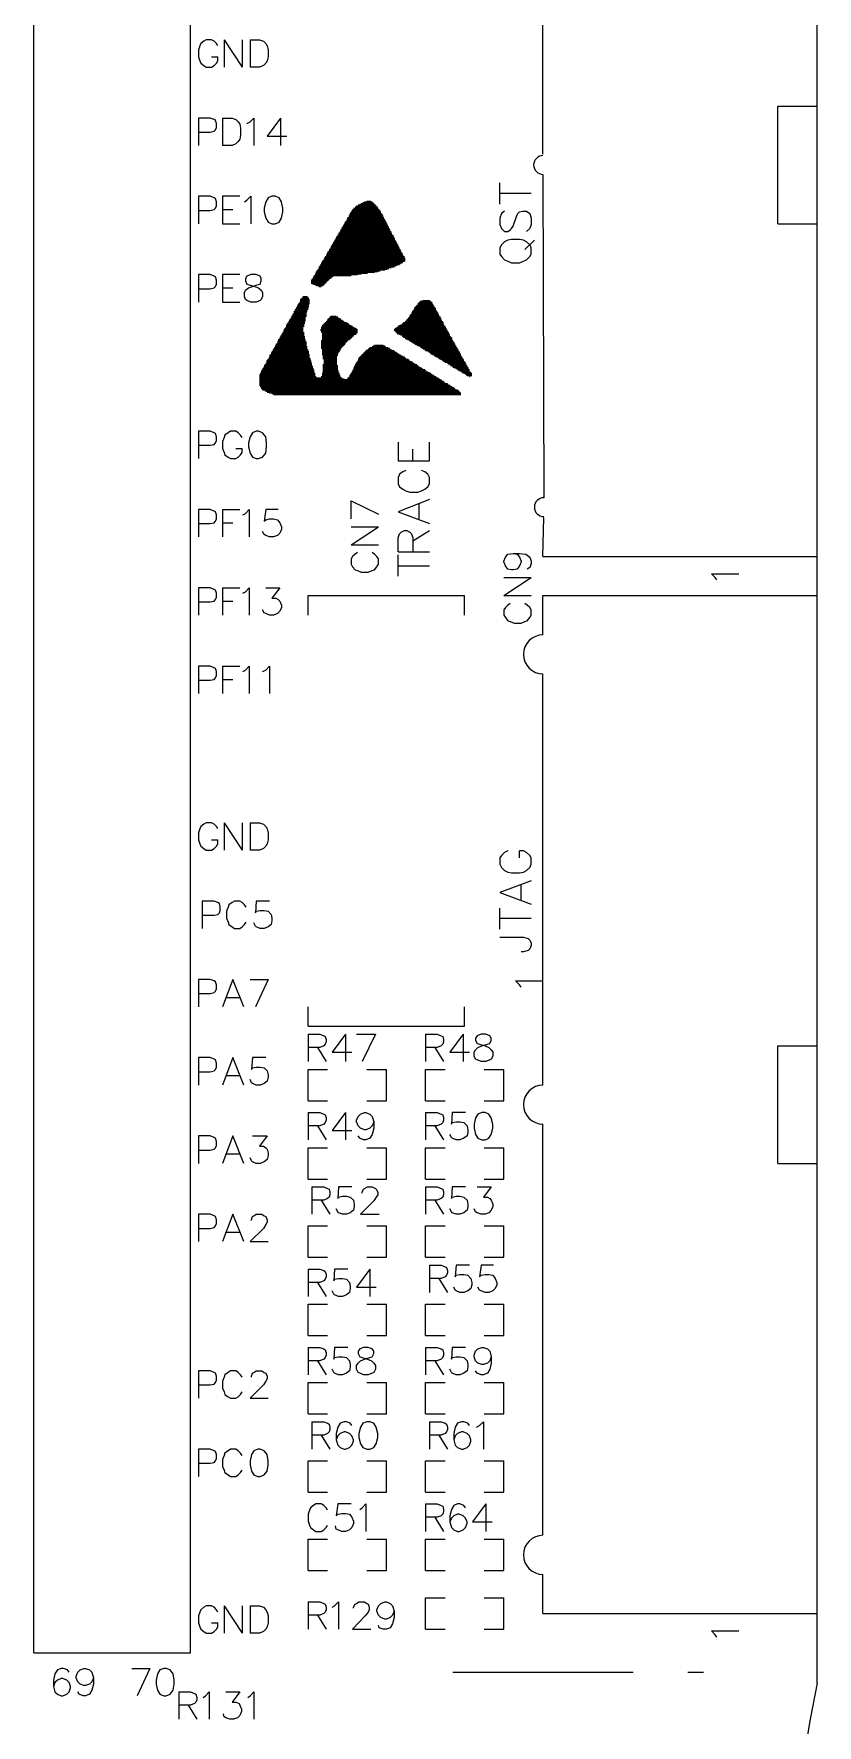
# Model space of a CAD drawing. Extents: x -0.24 to 4.91, y -0.23 to 6.58.
# Drawn here: x 3.275 to 4.275, y 2.308 to 4.467 of the extents above; entities that cross this region are included whole.
import ezdxf

# ---------------------------------------------------------------- set-up
doc = ezdxf.new("R2010")
doc.units = 0
doc.layers.add('mb672d', color=1, linetype='CONTINUOUS')

msp = doc.modelspace()

# ---------------------------------------------------------------- linework, layer by layer
at = {"layer": 'mb672d', "color": 5}
for points in [[(4.275, 2.361), (4.275, 6.575)], [(3.275, 2.4), (3.275, 5.9)], [(3.275, 2.4), (3.475, 2.4), (3.475, 5.9)], [(4.275, 4.375), (4.275, 4.8)], [(3.925, 4.314), (3.925, 4.726)], [(3.51, 4.452), (3.508, 4.455), (3.505, 4.458), (3.502, 4.46), (3.495, 4.46), (3.492, 4.458), (3.488, 4.455), (3.487, 4.452), (3.485, 4.447), (3.485, 4.438), (3.487, 4.433), (3.488, 4.43), (3.492, 4.427), (3.495, 4.425), (3.502, 4.425), (3.505, 4.427), (3.508, 4.43), (3.51, 4.433), (3.51, 4.438)], [(3.518, 4.46), (3.518, 4.425)], [(3.518, 4.46), (3.541, 4.425)], [(3.541, 4.46), (3.541, 4.425)], [(3.551, 4.46), (3.551, 4.425)], [(3.551, 4.46), (3.563, 4.46), (3.568, 4.458), (3.571, 4.455), (3.573, 4.452), (3.574, 4.447), (3.574, 4.438), (3.573, 4.433), (3.571, 4.43), (3.568, 4.427), (3.563, 4.425), (3.551, 4.425)], [(3.502, 4.438), (3.51, 4.438)], [(4.225, 4.375), (4.275, 4.375)], [(4.225, 4.225), (4.225, 4.375)], [(4.275, 4.225), (4.275, 4.375)], [(3.485, 4.342), (3.5, 4.342), (3.505, 4.343), (3.507, 4.345), (3.508, 4.348), (3.508, 4.353), (3.507, 4.357), (3.505, 4.358), (3.5, 4.36), (3.485, 4.36), (3.485, 4.325)], [(3.516, 4.36), (3.516, 4.325)], [(3.516, 4.36), (3.528, 4.36), (3.533, 4.358), (3.536, 4.355), (3.538, 4.352), (3.539, 4.347), (3.539, 4.338), (3.538, 4.333), (3.536, 4.33), (3.533, 4.327), (3.528, 4.325), (3.516, 4.325)], [(3.547, 4.353), (3.551, 4.355), (3.556, 4.36), (3.556, 4.325)], [(3.59, 4.36), (3.573, 4.337), (3.598, 4.337)], [(3.59, 4.36), (3.59, 4.325)], [(3.87, 4.25), (3.87, 4.277)], [(3.925, 4.288), (3.926, 3.875)], [(3.485, 4.242), (3.5, 4.242), (3.505, 4.243), (3.507, 4.245), (3.508, 4.248), (3.508, 4.253), (3.507, 4.257), (3.505, 4.258), (3.5, 4.26), (3.485, 4.26), (3.485, 4.225)], [(3.538, 4.26), (3.516, 4.26), (3.516, 4.225), (3.538, 4.225)], [(3.544, 4.253), (3.547, 4.255), (3.552, 4.26), (3.552, 4.225)], [(3.579, 4.26), (3.574, 4.258), (3.571, 4.253), (3.569, 4.245), (3.569, 4.24), (3.571, 4.232), (3.574, 4.227), (3.579, 4.225), (3.583, 4.225), (3.588, 4.227), (3.591, 4.232), (3.593, 4.24), (3.593, 4.245), (3.591, 4.253), (3.588, 4.258), (3.583, 4.26), (3.579, 4.26)], [(3.87, 4.264), (3.91, 4.264)], [(3.516, 4.243), (3.529, 4.243)], [(3.677, 4.235), (3.721, 4.235)], [(3.677, 4.234), (3.721, 4.234)], [(3.678, 4.237), (3.72, 4.237)], [(3.678, 4.236), (3.72, 4.236)], [(3.679, 4.239), (3.718, 4.239)], [(3.679, 4.238), (3.719, 4.238)], [(3.68, 4.24), (3.718, 4.24)], [(3.681, 4.242), (3.717, 4.242)], [(3.681, 4.241), (3.717, 4.241)], [(3.682, 4.243), (3.716, 4.243)], [(3.683, 4.245), (3.714, 4.245)], [(3.683, 4.244), (3.715, 4.244)], [(3.685, 4.246), (3.714, 4.246)], [(3.686, 4.247), (3.713, 4.247)], [(3.687, 4.248), (3.712, 4.248)], [(3.689, 4.249), (3.711, 4.249)], [(3.691, 4.25), (3.71, 4.25)], [(3.693, 4.251), (3.709, 4.251)], [(3.695, 4.252), (3.708, 4.252)], [(3.697, 4.253), (3.707, 4.253)], [(3.7, 4.254), (3.705, 4.254)], [(3.876, 4.241), (3.872, 4.238), (3.87, 4.232), (3.87, 4.224), (3.872, 4.219), (3.876, 4.215), (3.88, 4.215), (3.883, 4.217), (3.885, 4.219), (3.887, 4.222), (3.891, 4.234), (3.893, 4.238), (3.895, 4.24), (3.899, 4.241), (3.904, 4.241), (3.908, 4.238), (3.91, 4.232), (3.91, 4.224), (3.908, 4.219), (3.904, 4.215)], [(3.664, 4.213), (3.732, 4.213)], [(3.664, 4.212), (3.732, 4.212)], [(3.665, 4.214), (3.731, 4.214)], [(3.666, 4.216), (3.73, 4.216)], [(3.666, 4.215), (3.731, 4.215)], [(3.667, 4.218), (3.729, 4.218)], [(3.667, 4.217), (3.73, 4.217)], [(3.668, 4.22), (3.728, 4.22)], [(3.668, 4.219), (3.729, 4.219)], [(3.669, 4.221), (3.728, 4.221)], [(3.67, 4.223), (3.727, 4.223)], [(3.67, 4.222), (3.727, 4.222)], [(3.671, 4.225), (3.726, 4.225)], [(3.671, 4.224), (3.726, 4.224)], [(3.672, 4.227), (3.725, 4.227)], [(3.672, 4.226), (3.725, 4.226)], [(3.673, 4.228), (3.724, 4.228)], [(3.674, 4.23), (3.723, 4.23)], [(3.674, 4.229), (3.724, 4.229)], [(3.675, 4.232), (3.722, 4.232)], [(3.675, 4.231), (3.723, 4.231)], [(3.676, 4.233), (3.722, 4.233)], [(3.925, 3.8), (4.275, 3.8), (4.275, 4.225)], [(4.225, 4.225), (4.275, 4.225)], [(3.652, 4.192), (3.743, 4.192)], [(3.652, 4.191), (3.743, 4.191)], [(3.653, 4.193), (3.742, 4.193)], [(3.654, 4.196), (3.741, 4.196)], [(3.654, 4.195), (3.741, 4.195)], [(3.654, 4.194), (3.742, 4.194)], [(3.655, 4.197), (3.74, 4.197)], [(3.656, 4.199), (3.739, 4.199)], [(3.656, 4.198), (3.74, 4.198)], [(3.657, 4.201), (3.738, 4.201)], [(3.657, 4.2), (3.739, 4.2)], [(3.658, 4.202), (3.738, 4.202)], [(3.659, 4.204), (3.736, 4.204)], [(3.659, 4.203), (3.737, 4.203)], [(3.66, 4.206), (3.736, 4.206)], [(3.66, 4.205), (3.736, 4.205)], [(3.661, 4.208), (3.735, 4.208)], [(3.661, 4.207), (3.735, 4.207)], [(3.662, 4.209), (3.734, 4.209)], [(3.663, 4.211), (3.733, 4.211)], [(3.663, 4.21), (3.734, 4.21)], [(3.87, 4.186), (3.872, 4.183), (3.876, 4.179), (3.88, 4.177), (3.885, 4.175), (3.895, 4.175), (3.9, 4.177), (3.904, 4.179), (3.908, 4.183), (3.91, 4.186), (3.91, 4.194), (3.908, 4.198), (3.904, 4.202), (3.9, 4.204), (3.895, 4.205), (3.885, 4.205), (3.88, 4.204), (3.876, 4.202), (3.872, 4.198), (3.87, 4.194), (3.87, 4.186)], [(3.902, 4.192), (3.914, 4.204)], [(3.639, 4.17), (3.735, 4.17)], [(3.639, 4.169), (3.731, 4.169)], [(3.64, 4.171), (3.737, 4.171)], [(3.641, 4.173), (3.742, 4.173)], [(3.641, 4.172), (3.739, 4.172)], [(3.642, 4.175), (3.745, 4.175)], [(3.642, 4.174), (3.743, 4.174)], [(3.643, 4.177), (3.748, 4.177)], [(3.643, 4.176), (3.746, 4.176)], [(3.644, 4.178), (3.749, 4.178)], [(3.645, 4.18), (3.749, 4.18)], [(3.645, 4.179), (3.749, 4.179)], [(3.646, 4.182), (3.748, 4.182)], [(3.646, 4.181), (3.749, 4.181)], [(3.647, 4.183), (3.748, 4.183)], [(3.648, 4.185), (3.746, 4.185)], [(3.648, 4.184), (3.747, 4.184)], [(3.649, 4.187), (3.745, 4.187)], [(3.649, 4.186), (3.746, 4.186)], [(3.65, 4.189), (3.744, 4.189)], [(3.65, 4.188), (3.745, 4.188)], [(3.651, 4.19), (3.744, 4.19)], [(3.485, 4.142), (3.5, 4.142), (3.505, 4.143), (3.507, 4.145), (3.508, 4.148), (3.508, 4.153), (3.507, 4.157), (3.505, 4.158), (3.5, 4.16), (3.485, 4.16), (3.485, 4.125)], [(3.538, 4.16), (3.516, 4.16), (3.516, 4.125), (3.538, 4.125)], [(3.552, 4.16), (3.547, 4.158), (3.545, 4.155), (3.545, 4.152), (3.547, 4.148), (3.55, 4.147), (3.557, 4.145), (3.562, 4.143), (3.565, 4.14), (3.567, 4.137), (3.567, 4.132), (3.565, 4.128), (3.564, 4.127), (3.559, 4.125), (3.552, 4.125), (3.547, 4.127), (3.545, 4.128), (3.544, 4.132), (3.544, 4.137), (3.545, 4.14), (3.549, 4.143), (3.554, 4.145), (3.56, 4.147), (3.564, 4.148), (3.565, 4.152), (3.565, 4.155), (3.564, 4.158), (3.559, 4.16), (3.552, 4.16)], [(3.629, 4.153), (3.651, 4.153)], [(3.629, 4.152), (3.65, 4.152)], [(3.629, 4.151), (3.649, 4.151)], [(3.629, 4.15), (3.648, 4.15)], [(3.629, 4.149), (3.647, 4.149)], [(3.63, 4.154), (3.652, 4.154)], [(3.631, 4.156), (3.655, 4.156)], [(3.631, 4.155), (3.653, 4.155)], [(3.631, 4.148), (3.646, 4.148)], [(3.632, 4.158), (3.657, 4.158)], [(3.632, 4.157), (3.656, 4.157)], [(3.633, 4.159), (3.68, 4.159)], [(3.634, 4.161), (3.693, 4.161)], [(3.634, 4.16), (3.688, 4.16)], [(3.635, 4.163), (3.71, 4.163)], [(3.635, 4.162), (3.701, 4.162)], [(3.636, 4.165), (3.717, 4.165)], [(3.636, 4.164), (3.714, 4.164)], [(3.637, 4.166), (3.723, 4.166)], [(3.638, 4.167), (3.726, 4.167)], [(3.639, 4.168), (3.728, 4.168)], [(3.516, 4.143), (3.529, 4.143)], [(3.615, 4.128), (3.627, 4.128)], [(3.615, 4.127), (3.627, 4.127)], [(3.615, 4.126), (3.627, 4.126)], [(3.616, 4.129), (3.626, 4.129)], [(3.617, 4.13), (3.626, 4.13)], [(3.618, 4.131), (3.625, 4.131)], [(3.619, 4.132), (3.624, 4.132)], [(3.634, 4.147), (3.645, 4.147)], [(3.636, 4.146), (3.644, 4.146)], [(3.639, 4.145), (3.642, 4.145)], [(3.768, 4.126), (3.782, 4.126)], [(3.771, 4.127), (3.78, 4.127)], [(3.603, 4.105), (3.622, 4.105)], [(3.603, 4.104), (3.622, 4.104)], [(3.604, 4.107), (3.623, 4.107)], [(3.604, 4.106), (3.622, 4.106)], [(3.605, 4.109), (3.623, 4.109)], [(3.605, 4.108), (3.623, 4.108)], [(3.606, 4.11), (3.623, 4.11)], [(3.607, 4.113), (3.624, 4.113)], [(3.607, 4.112), (3.623, 4.112)], [(3.607, 4.111), (3.623, 4.111)], [(3.608, 4.115), (3.624, 4.115)], [(3.608, 4.114), (3.624, 4.114)], [(3.609, 4.116), (3.625, 4.116)], [(3.61, 4.118), (3.625, 4.118)], [(3.61, 4.117), (3.625, 4.117)], [(3.611, 4.12), (3.626, 4.12)], [(3.611, 4.119), (3.626, 4.119)], [(3.612, 4.122), (3.626, 4.122)], [(3.612, 4.121), (3.626, 4.121)], [(3.613, 4.123), (3.627, 4.123)], [(3.614, 4.125), (3.627, 4.125)], [(3.614, 4.124), (3.627, 4.124)], [(3.651, 4.104), (3.666, 4.104)], [(3.652, 4.105), (3.664, 4.105)], [(3.653, 4.106), (3.663, 4.106)], [(3.654, 4.107), (3.661, 4.107)], [(3.753, 4.105), (3.794, 4.105)], [(3.753, 4.104), (3.795, 4.104)], [(3.754, 4.106), (3.794, 4.106)], [(3.755, 4.108), (3.792, 4.108)], [(3.755, 4.107), (3.793, 4.107)], [(3.756, 4.109), (3.792, 4.109)], [(3.757, 4.111), (3.791, 4.111)], [(3.757, 4.11), (3.791, 4.11)], [(3.758, 4.113), (3.79, 4.113)], [(3.758, 4.112), (3.79, 4.112)], [(3.759, 4.114), (3.789, 4.114)], [(3.76, 4.116), (3.788, 4.116)], [(3.76, 4.115), (3.788, 4.115)], [(3.761, 4.118), (3.787, 4.118)], [(3.761, 4.117), (3.788, 4.117)], [(3.762, 4.119), (3.786, 4.119)], [(3.763, 4.12), (3.786, 4.12)], [(3.764, 4.121), (3.785, 4.121)], [(3.765, 4.123), (3.784, 4.123)], [(3.765, 4.122), (3.785, 4.122)], [(3.766, 4.124), (3.784, 4.124)], [(3.767, 4.125), (3.783, 4.125)], [(3.591, 4.084), (3.62, 4.084)], [(3.591, 4.083), (3.62, 4.083)], [(3.592, 4.085), (3.62, 4.085)], [(3.593, 4.087), (3.619, 4.087)], [(3.593, 4.086), (3.62, 4.086)], [(3.594, 4.09), (3.619, 4.09)], [(3.594, 4.089), (3.619, 4.089)], [(3.594, 4.088), (3.619, 4.088)], [(3.595, 4.091), (3.619, 4.091)], [(3.596, 4.092), (3.619, 4.092)], [(3.597, 4.095), (3.62, 4.095)], [(3.597, 4.094), (3.62, 4.094)], [(3.597, 4.093), (3.619, 4.093)], [(3.598, 4.097), (3.62, 4.097)], [(3.598, 4.096), (3.62, 4.096)], [(3.599, 4.098), (3.621, 4.098)], [(3.6, 4.1), (3.621, 4.1)], [(3.6, 4.099), (3.621, 4.099)], [(3.601, 4.102), (3.622, 4.102)], [(3.601, 4.101), (3.622, 4.101)], [(3.602, 4.103), (3.622, 4.103)], [(3.641, 4.09), (3.688, 4.09)], [(3.641, 4.089), (3.688, 4.089)], [(3.642, 4.093), (3.683, 4.093)], [(3.642, 4.092), (3.685, 4.092)], [(3.642, 4.091), (3.687, 4.091)], [(3.642, 4.088), (3.688, 4.088)], [(3.642, 4.087), (3.688, 4.087)], [(3.643, 4.095), (3.68, 4.095)], [(3.643, 4.094), (3.682, 4.094)], [(3.643, 4.086), (3.688, 4.086)], [(3.643, 4.085), (3.687, 4.085)], [(3.643, 4.084), (3.686, 4.084)], [(3.643, 4.083), (3.684, 4.083)], [(3.644, 4.096), (3.678, 4.096)], [(3.645, 4.097), (3.677, 4.097)], [(3.646, 4.098), (3.676, 4.098)], [(3.647, 4.099), (3.674, 4.099)], [(3.648, 4.1), (3.671, 4.1)], [(3.649, 4.101), (3.67, 4.101)], [(3.65, 4.103), (3.667, 4.103)], [(3.65, 4.102), (3.669, 4.102)], [(3.735, 4.09), (3.802, 4.09)], [(3.735, 4.089), (3.803, 4.089)], [(3.736, 4.091), (3.802, 4.091)], [(3.736, 4.088), (3.803, 4.088)], [(3.737, 4.092), (3.801, 4.092)], [(3.737, 4.087), (3.804, 4.087)], [(3.738, 4.086), (3.805, 4.086)], [(3.739, 4.093), (3.801, 4.093)], [(3.739, 4.085), (3.805, 4.085)], [(3.74, 4.094), (3.8, 4.094)], [(3.741, 4.095), (3.799, 4.095)], [(3.741, 4.084), (3.806, 4.084)], [(3.743, 4.096), (3.799, 4.096)], [(3.743, 4.083), (3.806, 4.083)], [(3.745, 4.097), (3.798, 4.097)], [(3.746, 4.098), (3.798, 4.098)], [(3.747, 4.099), (3.798, 4.099)], [(3.749, 4.1), (3.797, 4.1)], [(3.75, 4.101), (3.796, 4.101)], [(3.751, 4.103), (3.795, 4.103)], [(3.751, 4.102), (3.796, 4.102)], [(3.579, 4.062), (3.626, 4.062)], [(3.579, 4.061), (3.626, 4.061)], [(3.58, 4.064), (3.625, 4.064)], [(3.58, 4.063), (3.625, 4.063)], [(3.581, 4.065), (3.624, 4.065)], [(3.582, 4.067), (3.624, 4.067)], [(3.582, 4.066), (3.624, 4.066)], [(3.583, 4.069), (3.623, 4.069)], [(3.583, 4.068), (3.624, 4.068)], [(3.584, 4.071), (3.623, 4.071)], [(3.584, 4.07), (3.623, 4.07)], [(3.585, 4.072), (3.623, 4.072)], [(3.586, 4.075), (3.622, 4.075)], [(3.586, 4.074), (3.623, 4.074)], [(3.586, 4.073), (3.623, 4.073)], [(3.587, 4.077), (3.622, 4.077)], [(3.587, 4.076), (3.622, 4.076)], [(3.588, 4.078), (3.621, 4.078)], [(3.589, 4.08), (3.621, 4.08)], [(3.589, 4.079), (3.621, 4.079)], [(3.59, 4.082), (3.62, 4.082)], [(3.59, 4.081), (3.621, 4.081)], [(3.642, 4.076), (3.676, 4.076)], [(3.642, 4.075), (3.675, 4.075)], [(3.642, 4.074), (3.674, 4.074)], [(3.642, 4.073), (3.673, 4.073)], [(3.642, 4.072), (3.673, 4.072)], [(3.642, 4.071), (3.672, 4.071)], [(3.642, 4.07), (3.671, 4.07)], [(3.642, 4.069), (3.67, 4.069)], [(3.642, 4.068), (3.669, 4.068)], [(3.642, 4.067), (3.668, 4.067)], [(3.642, 4.066), (3.667, 4.066)], [(3.643, 4.082), (3.683, 4.082)], [(3.643, 4.081), (3.682, 4.081)], [(3.643, 4.08), (3.681, 4.08)], [(3.643, 4.079), (3.68, 4.079)], [(3.643, 4.078), (3.679, 4.078)], [(3.643, 4.077), (3.678, 4.077)], [(3.643, 4.065), (3.667, 4.065)], [(3.643, 4.064), (3.666, 4.064)], [(3.643, 4.063), (3.666, 4.063)], [(3.643, 4.062), (3.665, 4.062)], [(3.643, 4.061), (3.664, 4.061)], [(3.697, 4.061), (3.738, 4.061)], [(3.698, 4.062), (3.736, 4.062)], [(3.699, 4.063), (3.735, 4.063)], [(3.7, 4.064), (3.732, 4.064)], [(3.702, 4.065), (3.73, 4.065)], [(3.703, 4.066), (3.729, 4.066)], [(3.704, 4.067), (3.727, 4.067)], [(3.707, 4.068), (3.724, 4.068)], [(3.708, 4.069), (3.723, 4.069)], [(3.71, 4.07), (3.721, 4.07)], [(3.745, 4.082), (3.806, 4.082)], [(3.746, 4.081), (3.807, 4.081)], [(3.747, 4.08), (3.808, 4.08)], [(3.749, 4.079), (3.809, 4.079)], [(3.75, 4.078), (3.809, 4.078)], [(3.752, 4.077), (3.809, 4.077)], [(3.754, 4.076), (3.81, 4.076)], [(3.756, 4.075), (3.81, 4.075)], [(3.757, 4.074), (3.811, 4.074)], [(3.759, 4.073), (3.812, 4.073)], [(3.761, 4.072), (3.812, 4.072)], [(3.762, 4.071), (3.813, 4.071)], [(3.764, 4.07), (3.813, 4.07)], [(3.766, 4.069), (3.814, 4.069)], [(3.768, 4.068), (3.814, 4.068)], [(3.769, 4.067), (3.815, 4.067)], [(3.771, 4.066), (3.816, 4.066)], [(3.772, 4.065), (3.816, 4.065)], [(3.774, 4.064), (3.817, 4.064)], [(3.775, 4.063), (3.817, 4.063)], [(3.778, 4.062), (3.818, 4.062)], [(3.78, 4.061), (3.819, 4.061)], [(3.567, 4.04), (3.632, 4.04)], [(3.568, 4.042), (3.631, 4.042)], [(3.568, 4.041), (3.631, 4.041)], [(3.569, 4.044), (3.63, 4.044)], [(3.569, 4.043), (3.631, 4.043)], [(3.57, 4.045), (3.63, 4.045)], [(3.571, 4.047), (3.63, 4.047)], [(3.571, 4.046), (3.63, 4.046)], [(3.572, 4.05), (3.629, 4.05)], [(3.572, 4.049), (3.629, 4.049)], [(3.572, 4.048), (3.629, 4.048)], [(3.573, 4.051), (3.628, 4.051)], [(3.574, 4.052), (3.628, 4.052)], [(3.575, 4.054), (3.627, 4.054)], [(3.575, 4.053), (3.628, 4.053)], [(3.576, 4.057), (3.627, 4.057)], [(3.576, 4.056), (3.627, 4.056)], [(3.576, 4.055), (3.627, 4.055)], [(3.577, 4.058), (3.627, 4.058)], [(3.578, 4.06), (3.626, 4.06)], [(3.578, 4.059), (3.626, 4.059)], [(3.643, 4.06), (3.664, 4.06)], [(3.643, 4.059), (3.663, 4.059)], [(3.643, 4.058), (3.663, 4.058)], [(3.644, 4.057), (3.663, 4.057)], [(3.644, 4.056), (3.662, 4.056)], [(3.644, 4.055), (3.662, 4.055)], [(3.644, 4.054), (3.662, 4.054)], [(3.644, 4.053), (3.662, 4.053)], [(3.644, 4.045), (3.662, 4.045)], [(3.644, 4.044), (3.663, 4.044)], [(3.644, 4.043), (3.663, 4.043)], [(3.644, 4.042), (3.663, 4.042)], [(3.644, 4.041), (3.663, 4.041)], [(3.644, 4.04), (3.663, 4.04)], [(3.645, 4.052), (3.662, 4.052)], [(3.645, 4.051), (3.662, 4.051)], [(3.645, 4.05), (3.662, 4.05)], [(3.645, 4.049), (3.662, 4.049)], [(3.645, 4.048), (3.662, 4.048)], [(3.645, 4.047), (3.662, 4.047)], [(3.645, 4.046), (3.662, 4.046)], [(3.683, 4.041), (3.77, 4.041)], [(3.683, 4.04), (3.771, 4.04)], [(3.684, 4.043), (3.766, 4.043)], [(3.684, 4.042), (3.768, 4.042)], [(3.685, 4.045), (3.764, 4.045)], [(3.685, 4.044), (3.765, 4.044)], [(3.686, 4.047), (3.76, 4.047)], [(3.686, 4.046), (3.762, 4.046)], [(3.687, 4.048), (3.759, 4.048)], [(3.688, 4.05), (3.755, 4.05)], [(3.688, 4.049), (3.757, 4.049)], [(3.689, 4.052), (3.753, 4.052)], [(3.689, 4.051), (3.754, 4.051)], [(3.69, 4.054), (3.749, 4.054)], [(3.69, 4.053), (3.75, 4.053)], [(3.691, 4.055), (3.748, 4.055)], [(3.692, 4.056), (3.746, 4.056)], [(3.693, 4.057), (3.744, 4.057)], [(3.694, 4.058), (3.742, 4.058)], [(3.695, 4.059), (3.741, 4.059)], [(3.696, 4.06), (3.739, 4.06)], [(3.781, 4.06), (3.819, 4.06)], [(3.782, 4.059), (3.82, 4.059)], [(3.784, 4.058), (3.82, 4.058)], [(3.786, 4.057), (3.82, 4.057)], [(3.787, 4.056), (3.821, 4.056)], [(3.789, 4.055), (3.822, 4.055)], [(3.791, 4.054), (3.822, 4.054)], [(3.792, 4.053), (3.823, 4.053)], [(3.794, 4.052), (3.823, 4.052)], [(3.796, 4.051), (3.824, 4.051)], [(3.797, 4.05), (3.824, 4.05)], [(3.799, 4.049), (3.825, 4.049)], [(3.8, 4.048), (3.826, 4.048)], [(3.803, 4.047), (3.826, 4.047)], [(3.804, 4.046), (3.827, 4.046)], [(3.806, 4.045), (3.827, 4.045)], [(3.807, 4.044), (3.828, 4.044)], [(3.809, 4.043), (3.828, 4.043)], [(3.81, 4.042), (3.829, 4.042)], [(3.812, 4.041), (3.83, 4.041)], [(3.814, 4.04), (3.83, 4.04)], [(3.563, 4.032), (3.634, 4.032)], [(3.563, 4.031), (3.634, 4.031)], [(3.563, 4.03), (3.635, 4.03)], [(3.563, 4.029), (3.636, 4.029)], [(3.563, 4.028), (3.668, 4.028)], [(3.563, 4.027), (3.671, 4.027)], [(3.563, 4.026), (3.794, 4.026)], [(3.563, 4.025), (3.796, 4.025)], [(3.563, 4.024), (3.798, 4.024)], [(3.563, 4.023), (3.799, 4.023)], [(3.563, 4.022), (3.8, 4.022)], [(3.563, 4.021), (3.803, 4.021)], [(3.563, 4.02), (3.804, 4.02)], [(3.563, 4.019), (3.806, 4.019)], [(3.564, 4.034), (3.634, 4.034)], [(3.564, 4.033), (3.634, 4.033)], [(3.564, 4.018), (3.807, 4.018)], [(3.565, 4.037), (3.633, 4.037)], [(3.565, 4.036), (3.633, 4.036)], [(3.565, 4.035), (3.633, 4.035)], [(3.566, 4.038), (3.633, 4.038)], [(3.567, 4.039), (3.632, 4.039)], [(3.642, 4.03), (3.666, 4.03)], [(3.642, 4.029), (3.667, 4.029)], [(3.643, 4.034), (3.665, 4.034)], [(3.643, 4.033), (3.665, 4.033)], [(3.643, 4.032), (3.665, 4.032)], [(3.643, 4.031), (3.666, 4.031)], [(3.644, 4.039), (3.663, 4.039)], [(3.644, 4.038), (3.663, 4.038)], [(3.644, 4.037), (3.664, 4.037)], [(3.644, 4.036), (3.664, 4.036)], [(3.644, 4.035), (3.664, 4.035)], [(3.675, 4.027), (3.793, 4.027)], [(3.676, 4.028), (3.791, 4.028)], [(3.677, 4.029), (3.789, 4.029)], [(3.678, 4.031), (3.786, 4.031)], [(3.678, 4.03), (3.788, 4.03)], [(3.679, 4.033), (3.783, 4.033)], [(3.679, 4.032), (3.785, 4.032)], [(3.68, 4.034), (3.782, 4.034)], [(3.681, 4.036), (3.778, 4.036)], [(3.681, 4.035), (3.78, 4.035)], [(3.682, 4.038), (3.775, 4.038)], [(3.682, 4.037), (3.776, 4.037)], [(3.683, 4.039), (3.774, 4.039)], [(3.816, 4.039), (3.831, 4.039)], [(3.817, 4.038), (3.831, 4.038)], [(3.819, 4.037), (3.831, 4.037)], [(3.821, 4.036), (3.832, 4.036)], [(3.822, 4.035), (3.833, 4.035)], [(3.824, 4.034), (3.834, 4.034)], [(3.826, 4.033), (3.834, 4.033)], [(3.827, 4.032), (3.834, 4.032)], [(3.828, 4.031), (3.834, 4.031)], [(3.831, 4.03), (3.832, 4.03)], [(3.564, 4.017), (3.809, 4.017)], [(3.565, 4.016), (3.811, 4.016)], [(3.565, 4.015), (3.812, 4.015)], [(3.566, 4.014), (3.813, 4.014)], [(3.567, 4.013), (3.816, 4.013)], [(3.57, 4.012), (3.817, 4.012)], [(3.571, 4.011), (3.818, 4.011)], [(3.573, 4.01), (3.819, 4.01)], [(3.576, 4.009), (3.82, 4.009)], [(3.579, 4.008), (3.82, 4.008)], [(3.581, 4.007), (3.82, 4.007)], [(3.485, 3.942), (3.5, 3.942), (3.505, 3.943), (3.507, 3.945), (3.508, 3.948), (3.508, 3.953), (3.507, 3.957), (3.505, 3.958), (3.5, 3.96), (3.485, 3.96), (3.485, 3.925)], [(3.541, 3.952), (3.539, 3.955), (3.536, 3.958), (3.533, 3.96), (3.526, 3.96), (3.523, 3.958), (3.519, 3.955), (3.518, 3.952), (3.516, 3.947), (3.516, 3.938), (3.518, 3.933), (3.519, 3.93), (3.523, 3.927), (3.526, 3.925), (3.533, 3.925), (3.536, 3.927), (3.539, 3.93), (3.541, 3.933), (3.541, 3.938)], [(3.559, 3.96), (3.554, 3.958), (3.551, 3.953), (3.549, 3.945), (3.549, 3.94), (3.551, 3.932), (3.554, 3.927), (3.559, 3.925), (3.562, 3.925), (3.567, 3.927), (3.571, 3.932), (3.572, 3.94), (3.572, 3.945), (3.571, 3.953), (3.567, 3.958), (3.562, 3.96), (3.559, 3.96)], [(3.533, 3.938), (3.541, 3.938)], [(3.74, 3.946), (3.74, 3.922), (3.78, 3.922), (3.78, 3.946)], [(3.759, 3.922), (3.759, 3.937)], [(3.75, 3.91), (3.746, 3.908), (3.742, 3.905), (3.74, 3.901), (3.74, 3.893), (3.742, 3.889), (3.746, 3.886), (3.75, 3.884), (3.755, 3.882), (3.765, 3.882), (3.77, 3.884), (3.774, 3.886), (3.778, 3.889), (3.78, 3.893), (3.78, 3.901), (3.778, 3.905), (3.774, 3.908), (3.77, 3.91)], [(3.68, 3.871), (3.715, 3.854)], [(3.68, 3.848), (3.68, 3.871)], [(3.78, 3.873), (3.74, 3.857), (3.78, 3.842)], [(3.767, 3.848), (3.767, 3.867)], [(3.926, 3.875), (3.926, 3.876)], [(3.485, 3.842), (3.5, 3.842), (3.505, 3.843), (3.507, 3.845), (3.508, 3.848), (3.508, 3.853), (3.507, 3.857), (3.505, 3.858), (3.5, 3.86), (3.485, 3.86), (3.485, 3.825)], [(3.516, 3.86), (3.516, 3.825)], [(3.516, 3.86), (3.538, 3.86)], [(3.542, 3.853), (3.545, 3.855), (3.55, 3.86), (3.55, 3.825)], [(3.587, 3.86), (3.571, 3.86), (3.569, 3.845), (3.571, 3.847), (3.576, 3.848), (3.581, 3.848), (3.586, 3.847), (3.589, 3.843), (3.591, 3.838), (3.591, 3.835), (3.589, 3.83), (3.586, 3.827), (3.581, 3.825), (3.576, 3.825), (3.571, 3.827), (3.569, 3.828), (3.567, 3.832)], [(3.925, 3.8), (3.926, 3.85)], [(3.516, 3.843), (3.529, 3.843)], [(3.68, 3.815), (3.715, 3.838)], [(3.68, 3.838), (3.715, 3.838)], [(3.74, 3.806), (3.74, 3.824), (3.742, 3.829), (3.744, 3.831), (3.748, 3.833), (3.751, 3.833), (3.755, 3.831), (3.757, 3.829), (3.759, 3.824), (3.759, 3.806)], [(3.759, 3.82), (3.78, 3.833)], [(3.68, 3.815), (3.715, 3.815)], [(3.688, 3.805), (3.685, 3.803), (3.682, 3.8), (3.68, 3.797), (3.68, 3.79), (3.682, 3.787), (3.685, 3.783), (3.688, 3.782), (3.693, 3.78), (3.702, 3.78), (3.707, 3.782), (3.71, 3.783), (3.713, 3.787), (3.715, 3.79), (3.715, 3.797), (3.713, 3.8), (3.71, 3.803), (3.707, 3.805)], [(3.74, 3.806), (3.78, 3.806)], [(3.74, 3.775), (3.74, 3.802)], [(3.887, 3.804), (3.892, 3.803), (3.895, 3.799), (3.897, 3.794), (3.897, 3.793), (3.895, 3.788), (3.892, 3.784), (3.887, 3.783), (3.885, 3.783), (3.88, 3.784), (3.877, 3.788), (3.875, 3.793), (3.875, 3.794), (3.877, 3.799), (3.88, 3.803), (3.887, 3.804), (3.895, 3.804), (3.903, 3.803), (3.908, 3.799), (3.91, 3.794), (3.91, 3.791), (3.908, 3.786), (3.905, 3.784)], [(3.74, 3.788), (3.78, 3.788)], [(3.485, 3.742), (3.5, 3.742), (3.505, 3.743), (3.507, 3.745), (3.508, 3.748), (3.508, 3.753), (3.507, 3.757), (3.505, 3.758), (3.5, 3.76), (3.485, 3.76), (3.485, 3.725)], [(3.516, 3.76), (3.516, 3.725)], [(3.516, 3.76), (3.538, 3.76)], [(3.542, 3.753), (3.545, 3.755), (3.55, 3.76), (3.55, 3.725)], [(3.571, 3.76), (3.589, 3.76), (3.579, 3.747), (3.584, 3.747), (3.587, 3.745), (3.589, 3.743), (3.591, 3.738), (3.591, 3.735), (3.589, 3.73), (3.586, 3.727), (3.581, 3.725), (3.576, 3.725), (3.571, 3.727), (3.569, 3.728), (3.567, 3.732)], [(3.875, 3.75), (3.91, 3.773)], [(3.875, 3.773), (3.91, 3.773)], [(4.147, 3.77), (4.145, 3.773), (4.14, 3.778), (4.175, 3.778)], [(3.516, 3.743), (3.529, 3.743)], [(3.625, 3.75), (3.825, 3.75)], [(3.625, 3.725), (3.625, 3.75)], [(3.825, 3.725), (3.825, 3.75)], [(3.875, 3.75), (3.91, 3.75)], [(3.883, 3.74), (3.88, 3.738), (3.877, 3.735), (3.875, 3.732), (3.875, 3.725), (3.877, 3.722), (3.88, 3.718), (3.883, 3.717), (3.888, 3.715), (3.897, 3.715), (3.902, 3.717), (3.905, 3.718), (3.908, 3.722), (3.91, 3.725), (3.91, 3.732), (3.908, 3.735), (3.905, 3.738), (3.902, 3.74)], [(3.925, 3.75), (4.275, 3.75)], [(3.925, 3.7), (3.925, 3.75)], [(4.275, 2.45), (4.275, 3.75)], [(3.485, 3.642), (3.5, 3.642), (3.505, 3.643), (3.507, 3.645), (3.508, 3.648), (3.508, 3.653), (3.507, 3.657), (3.505, 3.658), (3.5, 3.66), (3.485, 3.66), (3.485, 3.625)], [(3.516, 3.66), (3.516, 3.625)], [(3.516, 3.66), (3.538, 3.66)], [(3.542, 3.653), (3.545, 3.655), (3.55, 3.66), (3.55, 3.625)], [(3.567, 3.653), (3.571, 3.655), (3.576, 3.66), (3.576, 3.625)], [(3.516, 3.643), (3.529, 3.643)], [(3.925, 3.125), (3.925, 3.65)], [(3.51, 3.452), (3.508, 3.455), (3.505, 3.458), (3.502, 3.46), (3.495, 3.46), (3.492, 3.458), (3.488, 3.455), (3.487, 3.452), (3.485, 3.447), (3.485, 3.438), (3.487, 3.433), (3.488, 3.43), (3.492, 3.427), (3.495, 3.425), (3.502, 3.425), (3.505, 3.427), (3.508, 3.43), (3.51, 3.433), (3.51, 3.438)], [(3.518, 3.46), (3.518, 3.425)], [(3.518, 3.46), (3.541, 3.425)], [(3.541, 3.46), (3.541, 3.425)], [(3.551, 3.46), (3.551, 3.425)], [(3.551, 3.46), (3.563, 3.46), (3.568, 3.458), (3.571, 3.455), (3.573, 3.452), (3.574, 3.447), (3.574, 3.438), (3.573, 3.433), (3.571, 3.43), (3.568, 3.427), (3.563, 3.425), (3.551, 3.425)], [(3.502, 3.438), (3.51, 3.438)], [(3.88, 3.424), (3.876, 3.422), (3.872, 3.418), (3.87, 3.415), (3.87, 3.407), (3.872, 3.403), (3.876, 3.399), (3.88, 3.397), (3.885, 3.396), (3.895, 3.396), (3.9, 3.397), (3.904, 3.399), (3.908, 3.403), (3.91, 3.407), (3.91, 3.415), (3.908, 3.418), (3.904, 3.422), (3.9, 3.424), (3.895, 3.424)], [(3.895, 3.415), (3.895, 3.424)], [(3.91, 3.386), (3.87, 3.371), (3.91, 3.356)], [(3.897, 3.361), (3.897, 3.381)], [(3.49, 3.342), (3.505, 3.342), (3.51, 3.343), (3.512, 3.345), (3.513, 3.348), (3.513, 3.353), (3.512, 3.357), (3.51, 3.358), (3.505, 3.36), (3.49, 3.36), (3.49, 3.325)], [(3.546, 3.352), (3.544, 3.355), (3.541, 3.358), (3.538, 3.36), (3.531, 3.36), (3.528, 3.358), (3.524, 3.355), (3.523, 3.352), (3.521, 3.347), (3.521, 3.338), (3.523, 3.333), (3.524, 3.33), (3.528, 3.327), (3.531, 3.325), (3.538, 3.325), (3.541, 3.327), (3.544, 3.33), (3.546, 3.333)], [(3.576, 3.36), (3.559, 3.36), (3.558, 3.345), (3.559, 3.347), (3.564, 3.348), (3.569, 3.348), (3.574, 3.347), (3.578, 3.343), (3.579, 3.338), (3.579, 3.335), (3.578, 3.33), (3.574, 3.327), (3.569, 3.325), (3.564, 3.325), (3.559, 3.327), (3.558, 3.328), (3.556, 3.332)], [(3.87, 3.324), (3.87, 3.351)], [(3.87, 3.338), (3.91, 3.338)], [(3.87, 3.314), (3.9, 3.314), (3.906, 3.312), (3.908, 3.31), (3.91, 3.306), (3.91, 3.303), (3.908, 3.299), (3.906, 3.297), (3.9, 3.295), (3.897, 3.295)], [(3.485, 3.242), (3.5, 3.242), (3.505, 3.243), (3.507, 3.245), (3.508, 3.248), (3.508, 3.253), (3.507, 3.257), (3.505, 3.258), (3.5, 3.26), (3.485, 3.26), (3.485, 3.225)], [(3.543, 3.225), (3.529, 3.26), (3.516, 3.225)], [(3.551, 3.26), (3.574, 3.26)], [(3.574, 3.26), (3.558, 3.225)], [(3.897, 3.25), (3.895, 3.253), (3.89, 3.258), (3.925, 3.258)], [(3.521, 3.237), (3.538, 3.237)], [(3.625, 3.2), (3.625, 3.225)], [(3.625, 3.2), (3.825, 3.2), (3.825, 3.225)], [(3.625, 3.19), (3.625, 3.155)], [(3.625, 3.19), (3.64, 3.19), (3.645, 3.188), (3.647, 3.187), (3.648, 3.183), (3.648, 3.18), (3.647, 3.177), (3.645, 3.175), (3.64, 3.173), (3.625, 3.173)], [(3.673, 3.19), (3.656, 3.167), (3.681, 3.167)], [(3.673, 3.19), (3.673, 3.155)], [(3.687, 3.19), (3.711, 3.19)], [(3.711, 3.19), (3.694, 3.155)], [(3.775, 3.19), (3.775, 3.155)], [(3.775, 3.19), (3.79, 3.19), (3.795, 3.188), (3.797, 3.187), (3.798, 3.183), (3.798, 3.18), (3.797, 3.177), (3.795, 3.175), (3.79, 3.173), (3.775, 3.173)], [(3.823, 3.19), (3.806, 3.167), (3.831, 3.167)], [(3.823, 3.19), (3.823, 3.155)], [(3.846, 3.19), (3.841, 3.188), (3.839, 3.185), (3.839, 3.182), (3.841, 3.178), (3.844, 3.177), (3.851, 3.175), (3.856, 3.173), (3.859, 3.17), (3.861, 3.167), (3.861, 3.162), (3.859, 3.158), (3.857, 3.157), (3.852, 3.155), (3.846, 3.155), (3.841, 3.157), (3.839, 3.158), (3.837, 3.162), (3.837, 3.167), (3.839, 3.17), (3.842, 3.173), (3.847, 3.175), (3.854, 3.177), (3.857, 3.178), (3.859, 3.182), (3.859, 3.185), (3.857, 3.188), (3.852, 3.19), (3.846, 3.19)], [(3.485, 3.142), (3.5, 3.142), (3.505, 3.143), (3.507, 3.145), (3.508, 3.148), (3.508, 3.153), (3.507, 3.157), (3.505, 3.158), (3.5, 3.16), (3.485, 3.16), (3.485, 3.125)], [(3.543, 3.125), (3.529, 3.16), (3.516, 3.125)], [(3.571, 3.16), (3.554, 3.16), (3.553, 3.145), (3.554, 3.147), (3.559, 3.148), (3.564, 3.148), (3.569, 3.147), (3.573, 3.143), (3.574, 3.138), (3.574, 3.135), (3.573, 3.13), (3.569, 3.127), (3.564, 3.125), (3.559, 3.125), (3.554, 3.127), (3.553, 3.128), (3.551, 3.132)], [(3.637, 3.173), (3.648, 3.155)], [(3.787, 3.173), (3.798, 3.155)], [(4.225, 3.175), (4.275, 3.175)], [(4.225, 3.025), (4.225, 3.175)], [(3.521, 3.137), (3.538, 3.137)], [(3.625, 3.105), (3.625, 3.145), (3.65, 3.145)], [(3.7, 3.145), (3.725, 3.145)], [(3.725, 3.105), (3.725, 3.145)], [(3.775, 3.145), (3.8, 3.145)], [(3.775, 3.105), (3.775, 3.145)], [(3.85, 3.105), (3.875, 3.105), (3.875, 3.145)], [(3.85, 3.145), (3.875, 3.145)], [(3.625, 3.105), (3.65, 3.105)], [(3.625, 3.09), (3.625, 3.055)], [(3.625, 3.09), (3.64, 3.09), (3.645, 3.088), (3.647, 3.087), (3.648, 3.083), (3.648, 3.08), (3.647, 3.077), (3.645, 3.075), (3.64, 3.073), (3.625, 3.073)], [(3.673, 3.09), (3.656, 3.067), (3.681, 3.067)], [(3.673, 3.09), (3.673, 3.055)], [(3.709, 3.078), (3.707, 3.073), (3.704, 3.07), (3.699, 3.068), (3.697, 3.068), (3.692, 3.07), (3.689, 3.073), (3.687, 3.078), (3.687, 3.08), (3.689, 3.085), (3.692, 3.088), (3.697, 3.09), (3.699, 3.09), (3.704, 3.088), (3.707, 3.085), (3.709, 3.078), (3.709, 3.07), (3.707, 3.062), (3.704, 3.057), (3.699, 3.055), (3.696, 3.055), (3.691, 3.057), (3.689, 3.06)], [(3.7, 3.105), (3.725, 3.105)], [(3.775, 3.105), (3.8, 3.105)], [(3.775, 3.09), (3.775, 3.055)], [(3.775, 3.09), (3.79, 3.09), (3.795, 3.088), (3.797, 3.087), (3.798, 3.083), (3.798, 3.08), (3.797, 3.077), (3.795, 3.075), (3.79, 3.073), (3.775, 3.073)], [(3.826, 3.09), (3.809, 3.09), (3.808, 3.075), (3.809, 3.077), (3.814, 3.078), (3.819, 3.078), (3.824, 3.077), (3.828, 3.073), (3.829, 3.068), (3.829, 3.065), (3.828, 3.06), (3.824, 3.057), (3.819, 3.055), (3.814, 3.055), (3.809, 3.057), (3.808, 3.058), (3.806, 3.062)], [(3.847, 3.09), (3.842, 3.088), (3.839, 3.083), (3.837, 3.075), (3.837, 3.07), (3.839, 3.062), (3.842, 3.057), (3.847, 3.055), (3.851, 3.055), (3.856, 3.057), (3.859, 3.062), (3.861, 3.07), (3.861, 3.075), (3.859, 3.083), (3.856, 3.088), (3.851, 3.09), (3.847, 3.09)], [(3.637, 3.073), (3.648, 3.055)], [(3.787, 3.073), (3.798, 3.055)], [(3.925, 2.55), (3.925, 3.075)], [(3.485, 3.042), (3.5, 3.042), (3.505, 3.043), (3.507, 3.045), (3.508, 3.048), (3.508, 3.053), (3.507, 3.057), (3.505, 3.058), (3.5, 3.06), (3.485, 3.06), (3.485, 3.025)], [(3.543, 3.025), (3.529, 3.06), (3.516, 3.025)], [(3.554, 3.06), (3.573, 3.06), (3.563, 3.047), (3.568, 3.047), (3.571, 3.045), (3.573, 3.043), (3.574, 3.038), (3.574, 3.035), (3.573, 3.03), (3.569, 3.027), (3.564, 3.025), (3.559, 3.025), (3.554, 3.027), (3.553, 3.028), (3.551, 3.032)], [(3.521, 3.037), (3.538, 3.037)], [(3.625, 3.005), (3.625, 3.045), (3.65, 3.045)], [(3.7, 3.045), (3.725, 3.045)], [(3.725, 3.005), (3.725, 3.045)], [(3.775, 3.005), (3.775, 3.045), (3.8, 3.045)], [(3.85, 3.045), (3.875, 3.045)], [(3.875, 3.005), (3.875, 3.045)], [(4.225, 3.025), (4.275, 3.025)], [(3.625, 3.005), (3.65, 3.005)], [(3.7, 3.005), (3.725, 3.005)], [(3.775, 3.005), (3.8, 3.005)], [(3.85, 3.005), (3.875, 3.005)], [(3.63, 2.995), (3.63, 2.96)], [(3.63, 2.995), (3.645, 2.995), (3.65, 2.993), (3.652, 2.992), (3.653, 2.988), (3.653, 2.985), (3.652, 2.982), (3.65, 2.98), (3.645, 2.978), (3.63, 2.978)], [(3.681, 2.995), (3.664, 2.995), (3.663, 2.98), (3.664, 2.982), (3.669, 2.983), (3.674, 2.983), (3.679, 2.982), (3.683, 2.978), (3.684, 2.973), (3.684, 2.97), (3.683, 2.965), (3.679, 2.962), (3.674, 2.96), (3.669, 2.96), (3.664, 2.962), (3.663, 2.963), (3.661, 2.967)], [(3.694, 2.987), (3.694, 2.988), (3.696, 2.992), (3.697, 2.993), (3.701, 2.995), (3.707, 2.995), (3.711, 2.993), (3.712, 2.992), (3.714, 2.988), (3.714, 2.985), (3.712, 2.982), (3.709, 2.977), (3.692, 2.96), (3.716, 2.96)], [(3.775, 2.995), (3.775, 2.96)], [(3.775, 2.995), (3.79, 2.995), (3.795, 2.993), (3.797, 2.992), (3.798, 2.988), (3.798, 2.985), (3.797, 2.982), (3.795, 2.98), (3.79, 2.978), (3.775, 2.978)], [(3.826, 2.995), (3.809, 2.995), (3.808, 2.98), (3.809, 2.982), (3.814, 2.983), (3.819, 2.983), (3.824, 2.982), (3.828, 2.978), (3.829, 2.973), (3.829, 2.97), (3.828, 2.965), (3.824, 2.962), (3.819, 2.96), (3.814, 2.96), (3.809, 2.962), (3.808, 2.963), (3.806, 2.967)], [(3.841, 2.995), (3.859, 2.995), (3.849, 2.982), (3.854, 2.982), (3.857, 2.98), (3.859, 2.978), (3.861, 2.973), (3.861, 2.97), (3.859, 2.965), (3.856, 2.962), (3.851, 2.96), (3.846, 2.96), (3.841, 2.962), (3.839, 2.963), (3.837, 2.967)], [(3.485, 2.942), (3.5, 2.942), (3.505, 2.943), (3.507, 2.945), (3.508, 2.948), (3.508, 2.953), (3.507, 2.957), (3.505, 2.958), (3.5, 2.96), (3.485, 2.96), (3.485, 2.925)], [(3.543, 2.925), (3.529, 2.96), (3.516, 2.925)], [(3.553, 2.952), (3.553, 2.953), (3.554, 2.957), (3.556, 2.958), (3.559, 2.96), (3.566, 2.96), (3.569, 2.958), (3.571, 2.957), (3.573, 2.953), (3.573, 2.95), (3.571, 2.947), (3.568, 2.942), (3.551, 2.925), (3.574, 2.925)], [(3.642, 2.978), (3.653, 2.96)], [(3.787, 2.978), (3.798, 2.96)], [(3.625, 2.905), (3.625, 2.945), (3.65, 2.945)], [(3.7, 2.945), (3.725, 2.945)], [(3.725, 2.905), (3.725, 2.945)], [(3.775, 2.945), (3.8, 2.945)], [(3.775, 2.905), (3.775, 2.945)], [(3.85, 2.905), (3.875, 2.905), (3.875, 2.945)], [(3.85, 2.945), (3.875, 2.945)], [(3.521, 2.937), (3.538, 2.937)], [(3.625, 2.905), (3.65, 2.905)], [(3.7, 2.905), (3.725, 2.905)], [(3.775, 2.905), (3.8, 2.905)], [(3.78, 2.895), (3.78, 2.86)], [(3.78, 2.895), (3.795, 2.895), (3.8, 2.893), (3.802, 2.892), (3.803, 2.888), (3.803, 2.885), (3.802, 2.882), (3.8, 2.88), (3.795, 2.878), (3.78, 2.878)], [(3.831, 2.895), (3.814, 2.895), (3.813, 2.88), (3.814, 2.882), (3.819, 2.883), (3.824, 2.883), (3.829, 2.882), (3.833, 2.878), (3.834, 2.873), (3.834, 2.87), (3.833, 2.865), (3.829, 2.862), (3.824, 2.86), (3.819, 2.86), (3.814, 2.862), (3.813, 2.863), (3.811, 2.867)], [(3.862, 2.895), (3.846, 2.895), (3.844, 2.88), (3.846, 2.882), (3.851, 2.883), (3.856, 2.883), (3.861, 2.882), (3.864, 2.878), (3.866, 2.873), (3.866, 2.87), (3.864, 2.865), (3.861, 2.862), (3.856, 2.86), (3.851, 2.86), (3.846, 2.862), (3.844, 2.863), (3.842, 2.867)], [(3.625, 2.89), (3.625, 2.855)], [(3.625, 2.89), (3.64, 2.89), (3.645, 2.888), (3.647, 2.887), (3.648, 2.883), (3.648, 2.88), (3.647, 2.877), (3.645, 2.875), (3.64, 2.873), (3.625, 2.873)], [(3.637, 2.873), (3.648, 2.855)], [(3.676, 2.89), (3.659, 2.89), (3.658, 2.875), (3.659, 2.877), (3.664, 2.878), (3.669, 2.878), (3.674, 2.877), (3.678, 2.873), (3.679, 2.868), (3.679, 2.865), (3.678, 2.86), (3.674, 2.857), (3.669, 2.855), (3.664, 2.855), (3.659, 2.857), (3.658, 2.858), (3.656, 2.862)], [(3.704, 2.89), (3.687, 2.867), (3.712, 2.867)], [(3.704, 2.89), (3.704, 2.855)], [(3.792, 2.878), (3.803, 2.86)], [(3.625, 2.845), (3.65, 2.845)], [(3.625, 2.805), (3.625, 2.845)], [(3.7, 2.805), (3.725, 2.805), (3.725, 2.845)], [(3.7, 2.845), (3.725, 2.845)], [(3.775, 2.805), (3.775, 2.845), (3.8, 2.845)], [(3.85, 2.845), (3.875, 2.845)], [(3.875, 2.805), (3.875, 2.845)], [(3.625, 2.805), (3.65, 2.805)], [(3.625, 2.79), (3.625, 2.755)], [(3.625, 2.79), (3.64, 2.79), (3.645, 2.788), (3.647, 2.787), (3.648, 2.783), (3.648, 2.78), (3.647, 2.777), (3.645, 2.775), (3.64, 2.773), (3.625, 2.773)], [(3.676, 2.79), (3.659, 2.79), (3.658, 2.775), (3.659, 2.777), (3.664, 2.778), (3.669, 2.778), (3.674, 2.777), (3.678, 2.773), (3.679, 2.768), (3.679, 2.765), (3.678, 2.76), (3.674, 2.757), (3.669, 2.755), (3.664, 2.755), (3.659, 2.757), (3.658, 2.758), (3.656, 2.762)], [(3.696, 2.79), (3.691, 2.788), (3.689, 2.785), (3.689, 2.782), (3.691, 2.778), (3.694, 2.777), (3.701, 2.775), (3.706, 2.773), (3.709, 2.77), (3.711, 2.767), (3.711, 2.762), (3.709, 2.758), (3.707, 2.757), (3.702, 2.755), (3.696, 2.755), (3.691, 2.757), (3.689, 2.758), (3.687, 2.762), (3.687, 2.767), (3.689, 2.77), (3.692, 2.773), (3.697, 2.775), (3.704, 2.777), (3.707, 2.778), (3.709, 2.782), (3.709, 2.785), (3.707, 2.788), (3.702, 2.79), (3.696, 2.79)], [(3.775, 2.805), (3.8, 2.805)], [(3.775, 2.79), (3.775, 2.755)], [(3.775, 2.79), (3.79, 2.79), (3.795, 2.788), (3.797, 2.787), (3.798, 2.783), (3.798, 2.78), (3.797, 2.777), (3.795, 2.775), (3.79, 2.773), (3.775, 2.773)], [(3.826, 2.79), (3.809, 2.79), (3.808, 2.775), (3.809, 2.777), (3.814, 2.778), (3.819, 2.778), (3.824, 2.777), (3.828, 2.773), (3.829, 2.768), (3.829, 2.765), (3.828, 2.76), (3.824, 2.757), (3.819, 2.755), (3.814, 2.755), (3.809, 2.757), (3.808, 2.758), (3.806, 2.762)], [(3.859, 2.778), (3.857, 2.773), (3.854, 2.77), (3.849, 2.768), (3.847, 2.768), (3.842, 2.77), (3.839, 2.773), (3.837, 2.778), (3.837, 2.78), (3.839, 2.785), (3.842, 2.788), (3.847, 2.79), (3.849, 2.79), (3.854, 2.788), (3.857, 2.785), (3.859, 2.778), (3.859, 2.77), (3.857, 2.762), (3.854, 2.757), (3.849, 2.755), (3.846, 2.755), (3.841, 2.757), (3.839, 2.76)], [(3.85, 2.805), (3.875, 2.805)], [(3.637, 2.773), (3.648, 2.755)], [(3.787, 2.773), (3.798, 2.755)], [(3.485, 2.742), (3.5, 2.742), (3.505, 2.743), (3.507, 2.745), (3.508, 2.748), (3.508, 2.753), (3.507, 2.757), (3.505, 2.758), (3.5, 2.76), (3.485, 2.76), (3.485, 2.725)], [(3.541, 2.752), (3.539, 2.755), (3.536, 2.758), (3.533, 2.76), (3.526, 2.76), (3.523, 2.758), (3.519, 2.755), (3.518, 2.752), (3.516, 2.747), (3.516, 2.738), (3.518, 2.733), (3.519, 2.73), (3.523, 2.727), (3.526, 2.725), (3.533, 2.725), (3.536, 2.727), (3.539, 2.73), (3.541, 2.733)], [(3.553, 2.752), (3.553, 2.753), (3.554, 2.757), (3.556, 2.758), (3.559, 2.76), (3.566, 2.76), (3.569, 2.758), (3.571, 2.757), (3.573, 2.753), (3.573, 2.75), (3.571, 2.747), (3.568, 2.742), (3.551, 2.725), (3.574, 2.725)], [(3.625, 2.705), (3.625, 2.745), (3.65, 2.745)], [(3.7, 2.745), (3.725, 2.745)], [(3.725, 2.705), (3.725, 2.745)], [(3.775, 2.705), (3.775, 2.745), (3.8, 2.745)], [(3.85, 2.745), (3.875, 2.745)], [(3.875, 2.705), (3.875, 2.745)], [(3.625, 2.705), (3.65, 2.705)], [(3.7, 2.705), (3.725, 2.705)], [(3.775, 2.705), (3.8, 2.705)], [(3.85, 2.705), (3.875, 2.705)], [(3.63, 2.695), (3.63, 2.66)], [(3.63, 2.695), (3.645, 2.695), (3.65, 2.693), (3.652, 2.692), (3.653, 2.688), (3.653, 2.685), (3.652, 2.682), (3.65, 2.68), (3.645, 2.678), (3.63, 2.678)], [(3.681, 2.69), (3.679, 2.693), (3.674, 2.695), (3.671, 2.695), (3.666, 2.693), (3.663, 2.688), (3.661, 2.68), (3.661, 2.672), (3.663, 2.665), (3.666, 2.662), (3.671, 2.66), (3.673, 2.66), (3.678, 2.662), (3.681, 2.665), (3.683, 2.67), (3.683, 2.672), (3.681, 2.677), (3.678, 2.68), (3.673, 2.682), (3.671, 2.682), (3.666, 2.68), (3.663, 2.677), (3.661, 2.672)], [(3.7, 2.695), (3.695, 2.693), (3.692, 2.688), (3.69, 2.68), (3.69, 2.675), (3.692, 2.667), (3.695, 2.662), (3.7, 2.66), (3.704, 2.66), (3.709, 2.662), (3.712, 2.667), (3.714, 2.675), (3.714, 2.68), (3.712, 2.688), (3.709, 2.693), (3.704, 2.695), (3.7, 2.695)], [(3.78, 2.695), (3.78, 2.66)], [(3.78, 2.695), (3.795, 2.695), (3.8, 2.693), (3.802, 2.692), (3.803, 2.688), (3.803, 2.685), (3.802, 2.682), (3.8, 2.68), (3.795, 2.678), (3.78, 2.678)], [(3.831, 2.69), (3.829, 2.693), (3.824, 2.695), (3.821, 2.695), (3.816, 2.693), (3.813, 2.688), (3.811, 2.68), (3.811, 2.672), (3.813, 2.665), (3.816, 2.662), (3.821, 2.66), (3.823, 2.66), (3.828, 2.662), (3.831, 2.665), (3.833, 2.67), (3.833, 2.672), (3.831, 2.677), (3.828, 2.68), (3.823, 2.682), (3.821, 2.682), (3.816, 2.68), (3.813, 2.677), (3.811, 2.672)], [(3.84, 2.688), (3.844, 2.69), (3.849, 2.695), (3.849, 2.66)], [(3.485, 2.642), (3.5, 2.642), (3.505, 2.643), (3.507, 2.645), (3.508, 2.648), (3.508, 2.653), (3.507, 2.657), (3.505, 2.658), (3.5, 2.66), (3.485, 2.66), (3.485, 2.625)], [(3.541, 2.652), (3.539, 2.655), (3.536, 2.658), (3.533, 2.66), (3.526, 2.66), (3.523, 2.658), (3.519, 2.655), (3.518, 2.652), (3.516, 2.647), (3.516, 2.638), (3.518, 2.633), (3.519, 2.63), (3.523, 2.627), (3.526, 2.625), (3.533, 2.625), (3.536, 2.627), (3.539, 2.63), (3.541, 2.633)], [(3.561, 2.66), (3.556, 2.658), (3.553, 2.653), (3.551, 2.645), (3.551, 2.64), (3.553, 2.632), (3.556, 2.627), (3.561, 2.625), (3.564, 2.625), (3.569, 2.627), (3.573, 2.632), (3.574, 2.64), (3.574, 2.645), (3.573, 2.653), (3.569, 2.658), (3.564, 2.66), (3.561, 2.66)], [(3.642, 2.678), (3.653, 2.66)], [(3.792, 2.678), (3.803, 2.66)], [(3.625, 2.645), (3.65, 2.645)], [(3.625, 2.605), (3.625, 2.645)], [(3.7, 2.605), (3.725, 2.605), (3.725, 2.645)], [(3.7, 2.645), (3.725, 2.645)], [(3.775, 2.605), (3.775, 2.645), (3.8, 2.645)], [(3.85, 2.645), (3.875, 2.645)], [(3.875, 2.605), (3.875, 2.645)], [(3.625, 2.605), (3.65, 2.605)], [(3.775, 2.605), (3.8, 2.605)], [(3.85, 2.605), (3.875, 2.605)], [(3.65, 2.582), (3.648, 2.585), (3.645, 2.588), (3.642, 2.59), (3.635, 2.59), (3.632, 2.588), (3.628, 2.585), (3.627, 2.582), (3.625, 2.577), (3.625, 2.568), (3.627, 2.563), (3.628, 2.56), (3.632, 2.557), (3.635, 2.555), (3.642, 2.555), (3.645, 2.557), (3.648, 2.56), (3.65, 2.563)], [(3.68, 2.59), (3.663, 2.59), (3.661, 2.575), (3.663, 2.577), (3.668, 2.578), (3.673, 2.578), (3.678, 2.577), (3.681, 2.573), (3.683, 2.568), (3.683, 2.565), (3.681, 2.56), (3.678, 2.557), (3.673, 2.555), (3.668, 2.555), (3.663, 2.557), (3.661, 2.558), (3.66, 2.562)], [(3.691, 2.583), (3.694, 2.585), (3.699, 2.59), (3.699, 2.555)], [(3.775, 2.59), (3.775, 2.555)], [(3.775, 2.59), (3.79, 2.59), (3.795, 2.588), (3.797, 2.587), (3.798, 2.583), (3.798, 2.58), (3.797, 2.577), (3.795, 2.575), (3.79, 2.573), (3.775, 2.573)], [(3.787, 2.573), (3.798, 2.555)], [(3.826, 2.585), (3.824, 2.588), (3.819, 2.59), (3.816, 2.59), (3.811, 2.588), (3.808, 2.583), (3.806, 2.575), (3.806, 2.567), (3.808, 2.56), (3.811, 2.557), (3.816, 2.555), (3.818, 2.555), (3.823, 2.557), (3.826, 2.56), (3.828, 2.565), (3.828, 2.567), (3.826, 2.572), (3.823, 2.575), (3.818, 2.577), (3.816, 2.577), (3.811, 2.575), (3.808, 2.572), (3.806, 2.567)], [(3.852, 2.59), (3.835, 2.567), (3.86, 2.567)], [(3.852, 2.59), (3.852, 2.555)], [(3.625, 2.505), (3.625, 2.545), (3.65, 2.545)], [(3.7, 2.545), (3.725, 2.545)], [(3.725, 2.505), (3.725, 2.545)], [(3.775, 2.545), (3.8, 2.545)], [(3.775, 2.505), (3.775, 2.545)], [(3.85, 2.505), (3.875, 2.505), (3.875, 2.545)], [(3.85, 2.545), (3.875, 2.545)], [(3.625, 2.505), (3.65, 2.505)], [(3.7, 2.505), (3.725, 2.505)], [(3.775, 2.505), (3.8, 2.505)], [(3.925, 2.45), (3.925, 2.5)], [(3.625, 2.465), (3.625, 2.43)], [(3.625, 2.465), (3.64, 2.465), (3.645, 2.463), (3.647, 2.462), (3.648, 2.458), (3.648, 2.455), (3.647, 2.452), (3.645, 2.45), (3.64, 2.448), (3.625, 2.448)], [(3.656, 2.458), (3.659, 2.46), (3.664, 2.465), (3.664, 2.43)], [(3.683, 2.457), (3.683, 2.458), (3.685, 2.462), (3.687, 2.463), (3.69, 2.465), (3.697, 2.465), (3.7, 2.463), (3.702, 2.462), (3.703, 2.458), (3.703, 2.455), (3.702, 2.452), (3.698, 2.447), (3.682, 2.43), (3.705, 2.43)], [(3.735, 2.453), (3.733, 2.448), (3.73, 2.445), (3.725, 2.443), (3.723, 2.443), (3.718, 2.445), (3.715, 2.448), (3.713, 2.453), (3.713, 2.455), (3.715, 2.46), (3.718, 2.463), (3.723, 2.465), (3.725, 2.465), (3.73, 2.463), (3.733, 2.46), (3.735, 2.453), (3.735, 2.445), (3.733, 2.437), (3.73, 2.432), (3.725, 2.43), (3.721, 2.43), (3.716, 2.432), (3.715, 2.435)], [(3.775, 2.43), (3.775, 2.47), (3.8, 2.47)], [(3.85, 2.47), (3.875, 2.47)], [(3.875, 2.43), (3.875, 2.47)], [(3.51, 2.452), (3.508, 2.455), (3.505, 2.458), (3.502, 2.46), (3.495, 2.46), (3.492, 2.458), (3.488, 2.455), (3.487, 2.452), (3.485, 2.447), (3.485, 2.438), (3.487, 2.433), (3.488, 2.43), (3.492, 2.427), (3.495, 2.425), (3.502, 2.425), (3.505, 2.427), (3.508, 2.43), (3.51, 2.433), (3.51, 2.438)], [(3.518, 2.46), (3.518, 2.425)], [(3.518, 2.46), (3.541, 2.425)], [(3.541, 2.46), (3.541, 2.425)], [(3.551, 2.46), (3.551, 2.425)], [(3.551, 2.46), (3.563, 2.46), (3.568, 2.458), (3.571, 2.455), (3.573, 2.452), (3.574, 2.447), (3.574, 2.438), (3.573, 2.433), (3.571, 2.43), (3.568, 2.427), (3.563, 2.425), (3.551, 2.425)], [(3.637, 2.448), (3.648, 2.43)], [(3.925, 2.45), (4.275, 2.45)], [(3.502, 2.438), (3.51, 2.438)], [(3.775, 2.43), (3.8, 2.43)], [(3.85, 2.43), (3.875, 2.43)], [(4.147, 2.42), (4.145, 2.423), (4.14, 2.428), (4.175, 2.428)], [(3.32, 2.375), (3.318, 2.378), (3.313, 2.38), (3.31, 2.38), (3.305, 2.378), (3.302, 2.373), (3.3, 2.365), (3.3, 2.357), (3.302, 2.35), (3.305, 2.347), (3.31, 2.345), (3.312, 2.345), (3.317, 2.347), (3.32, 2.35), (3.322, 2.355), (3.322, 2.357), (3.32, 2.362), (3.317, 2.365), (3.312, 2.367), (3.31, 2.367), (3.305, 2.365), (3.302, 2.362), (3.3, 2.357)], [(3.351, 2.368), (3.349, 2.363), (3.346, 2.36), (3.341, 2.358), (3.339, 2.358), (3.334, 2.36), (3.331, 2.363), (3.329, 2.368), (3.329, 2.37), (3.331, 2.375), (3.334, 2.378), (3.339, 2.38), (3.341, 2.38), (3.346, 2.378), (3.349, 2.375), (3.351, 2.368), (3.351, 2.36), (3.349, 2.352), (3.346, 2.347), (3.341, 2.345), (3.338, 2.345), (3.333, 2.347), (3.331, 2.35)], [(3.4, 2.38), (3.423, 2.38)], [(3.423, 2.38), (3.407, 2.345)], [(3.441, 2.38), (3.436, 2.378), (3.433, 2.373), (3.431, 2.365), (3.431, 2.36), (3.433, 2.352), (3.436, 2.347), (3.441, 2.345), (3.444, 2.345), (3.449, 2.347), (3.453, 2.352), (3.454, 2.36), (3.454, 2.365), (3.453, 2.373), (3.449, 2.378), (3.444, 2.38), (3.441, 2.38)], [(3.81, 2.375), (4.04, 2.375)], [(4.11, 2.375), (4.13, 2.375)], [(3.46, 2.35), (3.46, 2.315)], [(3.46, 2.35), (3.475, 2.35), (3.48, 2.348), (3.482, 2.347), (3.483, 2.343), (3.483, 2.34), (3.482, 2.337), (3.48, 2.335), (3.475, 2.333), (3.46, 2.333)], [(3.472, 2.333), (3.483, 2.315)], [(3.491, 2.343), (3.494, 2.345), (3.499, 2.35), (3.499, 2.315)], [(3.52, 2.35), (3.538, 2.35), (3.528, 2.337), (3.533, 2.337), (3.537, 2.335), (3.538, 2.333), (3.54, 2.328), (3.54, 2.325), (3.538, 2.32), (3.535, 2.317), (3.53, 2.315), (3.525, 2.315), (3.52, 2.317), (3.518, 2.318), (3.517, 2.322)], [(3.548, 2.343), (3.551, 2.345), (3.556, 2.35), (3.556, 2.315)]]:
    msp.add_lwpolyline(points, dxfattribs=at)
at = {"layer": 'mb672d', "color": 1}
msp.add_lwpolyline([(4.275, 2.361), (4.275, 6.575)], dxfattribs=at)
at = {"layer": 'mb672d', "color": 5}
for points in [[(3.925, 4.312), (3.925, 4.312), (3.925, 4.312, 1), (3.925, 4.288), (3.925, 4.288)], [(3.926, 3.875), (3.926, 3.875), (3.926, 3.875, 1), (3.926, 3.851), (3.926, 3.851)], [(3.925, 3.7), (3.925, 3.7), (3.925, 3.7, 1), (3.925, 3.65), (3.925, 3.65)], [(3.925, 3.125), (3.925, 3.125), (3.925, 3.125, 1), (3.925, 3.075), (3.925, 3.075)], [(3.925, 2.55), (3.925, 2.55), (3.925, 2.55, 1), (3.925, 2.5), (3.925, 2.5)], [(4.275, 2.361), (4.275, 2.361), (4.275, 2.361, 0.105526), (4.275, 1.87), (4.275, 1.87)]]:
    msp.add_lwpolyline(points, format="xyb", dxfattribs=at)
at = {"layer": 'mb672d', "color": 1}
msp.add_lwpolyline([(4.275, 2.361), (4.275, 2.361), (4.275, 2.361, 0.105526), (4.275, 1.87), (4.275, 1.87)], format="xyb", dxfattribs=at)

doc.saveas('drawing.dxf')
